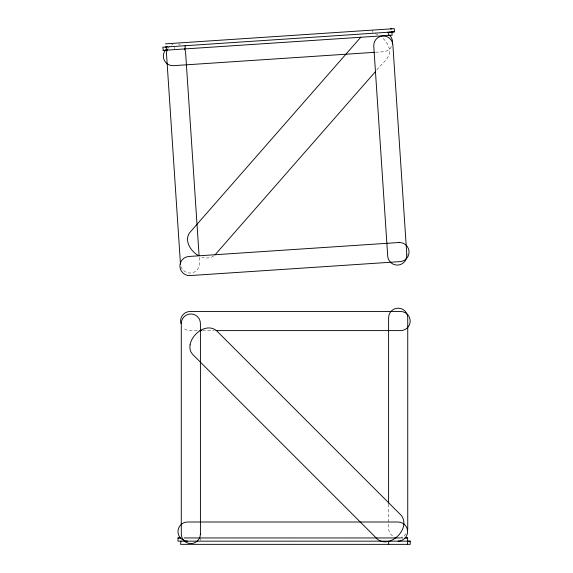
<?xml version="1.0" encoding="UTF-8"?>
<svg xmlns="http://www.w3.org/2000/svg" width="573" height="573" viewBox="0 0 573 573"><rect width="100%" height="100%" fill="white"/><g stroke="black" fill="none" stroke-linecap="round" stroke-linejoin="round"><path stroke-width="0.43" stroke-dasharray="2.87 2.15" d="M376.798 70.064C381.317 63.395 391.753 57.844 389.217 48.39C388.1 44.307 385.65 40.769 382.556 37.918M213.75 255.873C210.499 258.681 205.714 258.28 201.861 257.112M375.587 52.25L383.595 51.72A9.569 9.569 0 0 0 391.552 46.399M197.255 330.614L190.121 330.614A9.569 9.569 0 0 1 183.353 327.813M202.606 330.614L214.202 330.614M401.422 537.961L402.776 537.961M401.315 537.961L402.855 537.954M375.172 33.571L378.244 34.996M372.708 30.083L372.865 32.468M199.211 257.521L199.569 262.864A9.569 9.569 0 0 1 180.961 266.581M174.708 47.23L174.815 48.82M388.601 504.154L388.601 528.234A9.569 9.569 0 0 0 394.904 537.23M200.45 537.968L200.45 540.36M406.013 533.721A9.569 9.569 0 0 1 401.444 537.23M167.882 48.497A9.569 9.569 0 0 1 172.982 44.4M178.733 44.264A9.569 9.569 0 0 1 180.294 44.873"/><path stroke-width="0.86" d="M360.868 37.123L189.642 232.724C183.933 240.696 190.716 251.089 198.022 255.336M214.982 254.906L375.623 71.41M166.378 46.979L166.292 50.173M391.803 28.815L390.55 28.879M392.011 31.995L391.581 32.009M165.439 43.849L394.253 28.65L394.46 31.83L389.217 32.181M163.305 50.367L162.775 47.208L394.46 31.83M167.33 46.922L165.325 47.05M387.491 32.281L388.329 32.231L388.394 35.419M162.983 50.388L392.118 35.175L391.911 31.988M374.699 52.308L173.555 65.673A9.569 9.569 0 0 1 165.719 49.822M185.065 48.927L185.143 45.733M199.934 330.614L201.717 330.614M215.985 330.614L400.627 330.614A9.569 9.569 0 0 0 410.196 321.045A9.569 9.569 0 0 0 400.627 311.483L190.121 311.483A9.569 9.569 0 0 0 180.882 323.523M180.91 541.163L180.588 544.35L410.225 544.35L410.225 541.163L177.995 541.148L177.995 537.961L179.277 537.954M406.357 537.954L407.639 537.961L407.639 541.148M177.995 537.961L180.803 537.961M184.119 537.954L400.548 537.954M404.839 537.961L407.639 537.961M407.317 541.148L407.775 541.163L407.446 544.35M408.943 541.163L410.225 541.163M199.096 255.744L185.616 52.823A9.569 9.569 0 0 0 184.449 48.841M180.474 264.132L166.521 54.091A9.569 9.569 0 0 1 167.481 49.228M388.601 503.266L388.601 317.736A9.569 9.569 0 0 1 398.171 308.167A9.569 9.569 0 0 1 407.74 317.736L407.74 528.234A9.569 9.569 0 0 1 407.417 530.713M388.637 541.148L388.637 544.336M187.536 541.148A9.569 9.569 0 0 1 177.967 531.579A9.569 9.569 0 0 1 187.536 522.01L398.042 522.01A9.569 9.569 0 0 1 407.604 531.579A9.569 9.569 0 0 1 398.042 541.148M389.268 34.974A9.569 9.569 0 0 1 392.347 44.028M190.05 344.824L189.899 348.456L190.737 351.679L192.514 354.257L377.593 539.343C390.492 548.977 411.049 528.421 401.408 515.528L216.329 330.442C206.058 322.821 191.984 333.937 190.05 344.824M398.865 242.522L188.825 256.475A9.569 9.569 0 0 0 179.908 266.653A9.569 9.569 0 0 0 190.093 275.57L400.133 261.617A9.569 9.569 0 0 0 409.043 251.432A9.569 9.569 0 0 0 398.865 242.522M406.816 254.906L392.863 44.866A9.569 9.569 0 0 0 382.685 35.949A9.569 9.569 0 0 0 373.768 46.134L387.72 256.174A9.569 9.569 0 0 0 397.906 265.084A9.569 9.569 0 0 0 406.816 254.906M200.414 534.029L200.414 323.53A9.569 9.569 0 0 0 190.852 313.961A9.569 9.569 0 0 0 181.283 323.53L181.283 534.029A9.569 9.569 0 0 0 190.852 543.598A9.569 9.569 0 0 0 200.414 534.029"/></g></svg>
